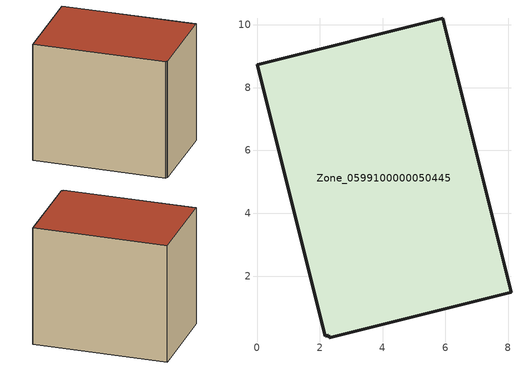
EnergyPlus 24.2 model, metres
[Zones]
Zone_0599100000050445
 floor ground (C_G): 2.3,0.03 2.29,0.11 2.17,0.08 0,8.73 5.91,10.21 8.09,1.48 z0
 wall outside (C_F): 5.91,10.21 0,8.73 2.17,0.08 2.29,0.11 2.3,0.03 8.09,1.48 5.91,10.21 z0:8.17
 roof outside (C_R): 2.29,0.11 2.3,0.03 8.09,1.48 5.91,10.21 0,8.73 2.17,0.08 z8.17
[BUILDING]
Pand.0599100000050445: North Axis=0; Terrain=City; Loads Convergence Tolerance Value=0.04; Temperature Convergence Tolerance Value=0.4; Solar Distribution=FullExterior; Maximum Number of Warmup Days=25; Minimum Number of Warmup Days=1
[Site:Location]
Rotterdam.The.Hague.AP_ZH_NLD Design_Conditions: Latitude=51.96; Longitude=4.45; Time Zone=1; Elevation=-4.5
[SITE:GROUNDTEMPERATURE:BUILDINGSURFACE]
18, 18, 18, 18, 18, 18, 18, 18, 18, 18, 18, 18
[MATERIAL] Thermal Absorptance=0.9; Solar Absorptance=0.7; Visible Absorptance=0.7
Name | Roughness | Thickness | Conductivity | Density | Specific Heat
G.TC.1965-1974 | MediumSmooth | 0.15 | 0.882353 | 540 | 1210
F.TC.1965-1974 | Rough | 0.3 | 0.697674 | 1920 | 840
R.TC.1965-1974 | MediumRough | 0.2 | 0.232558 | 1500 | 1000
[CONSTRUCTION]
C_G: G.TC.1965-1974
C_F: F.TC.1965-1974
C_R: R.TC.1965-1974
[ZONE]
Zone_0599100000050445: Type=1; Multiplier=1; Ceiling Height=Autocalculate; Volume=Autocalculate; Floor Area=autocalculate; Part of Total Floor Area=Yes
[ZONEINFILTRATION:DESIGNFLOWRATE]
Infil_Zone_0599100000050445: Zone or ZoneList or Space or SpaceList=Zone_0599100000050445; Schedule=AlwaysOn; Design Flow Rate Calculation Method=Flow/Area; Flow Rate per Floor Area=0.003; Constant Term Coefficient=1; Temperature Term Coefficient=0; Velocity Term Coefficient=0; Velocity Squared Term Coefficient=0
[HVACTEMPLATE:ZONE:IDEALLOADSAIRSYSTEM]
Zone_0599100000050445: Maximum Heating Supply Air Temperature=50; Minimum Cooling Supply Air Temperature=13; Maximum Heating Supply Air Humidity Ratio=0.0156; Minimum Cooling Supply Air Humidity Ratio=0.0077; Heating Limit=NoLimit; Cooling Limit=NoLimit; Dehumidification Control Type=ConstantSensibleHeatRatio; Cooling Sensible Heat Ratio=0.7; Dehumidification Setpoint=60; Humidification Control Type=None; Humidification Setpoint=30; Outdoor Air Method=None; Outdoor Air Flow Rate per Person=0.00944; Outdoor Air Flow Rate per Zone Floor Area=0; Outdoor Air Flow Rate per Zone=0; Demand Controlled Ventilation Type=None; Outdoor Air Economizer Type=NoEconomizer; Heat Recovery Type=None; Sensible Heat Recovery Effectiveness=0.7; Latent Heat Recovery Effectiveness=0.65
[ZONECONTROL:THERMOSTAT]
ThermostatControl_Zone_0599100000050445: Zone or ZoneList=Zone_0599100000050445; Control Type Schedule=DualSetpointControlType; Control 1=Thermostat_Zone_0599100000050445; Temperature Difference Between Cutout And Setpoint=0
[THERMOSTATSETPOINT:DUALSETPOINT]
Thermostat_Zone_0599100000050445: Heating Setpoint Temperature Schedule=HeatingSetpoint_Zone_0599100000050445; Cooling Setpoint Temperature Schedule=CoolingSetpoint_Zone_0599100000050445
[SCHEDULE:COMPACT]
HeatingSetpoint_Zone_0599100000050445: Through: 12/31, For: AllDays, Until: 24:00, 21
CoolingSetpoint_Zone_0599100000050445: Through: 12/31, For: AllDays, Until: 24:00, 24
DualSetpointControlType: Through: 12/31, For: AllDays, Until: 24:00, 4
AlwaysOn: Through: 12/31, For: AllDays, Until: 24:00, 1
